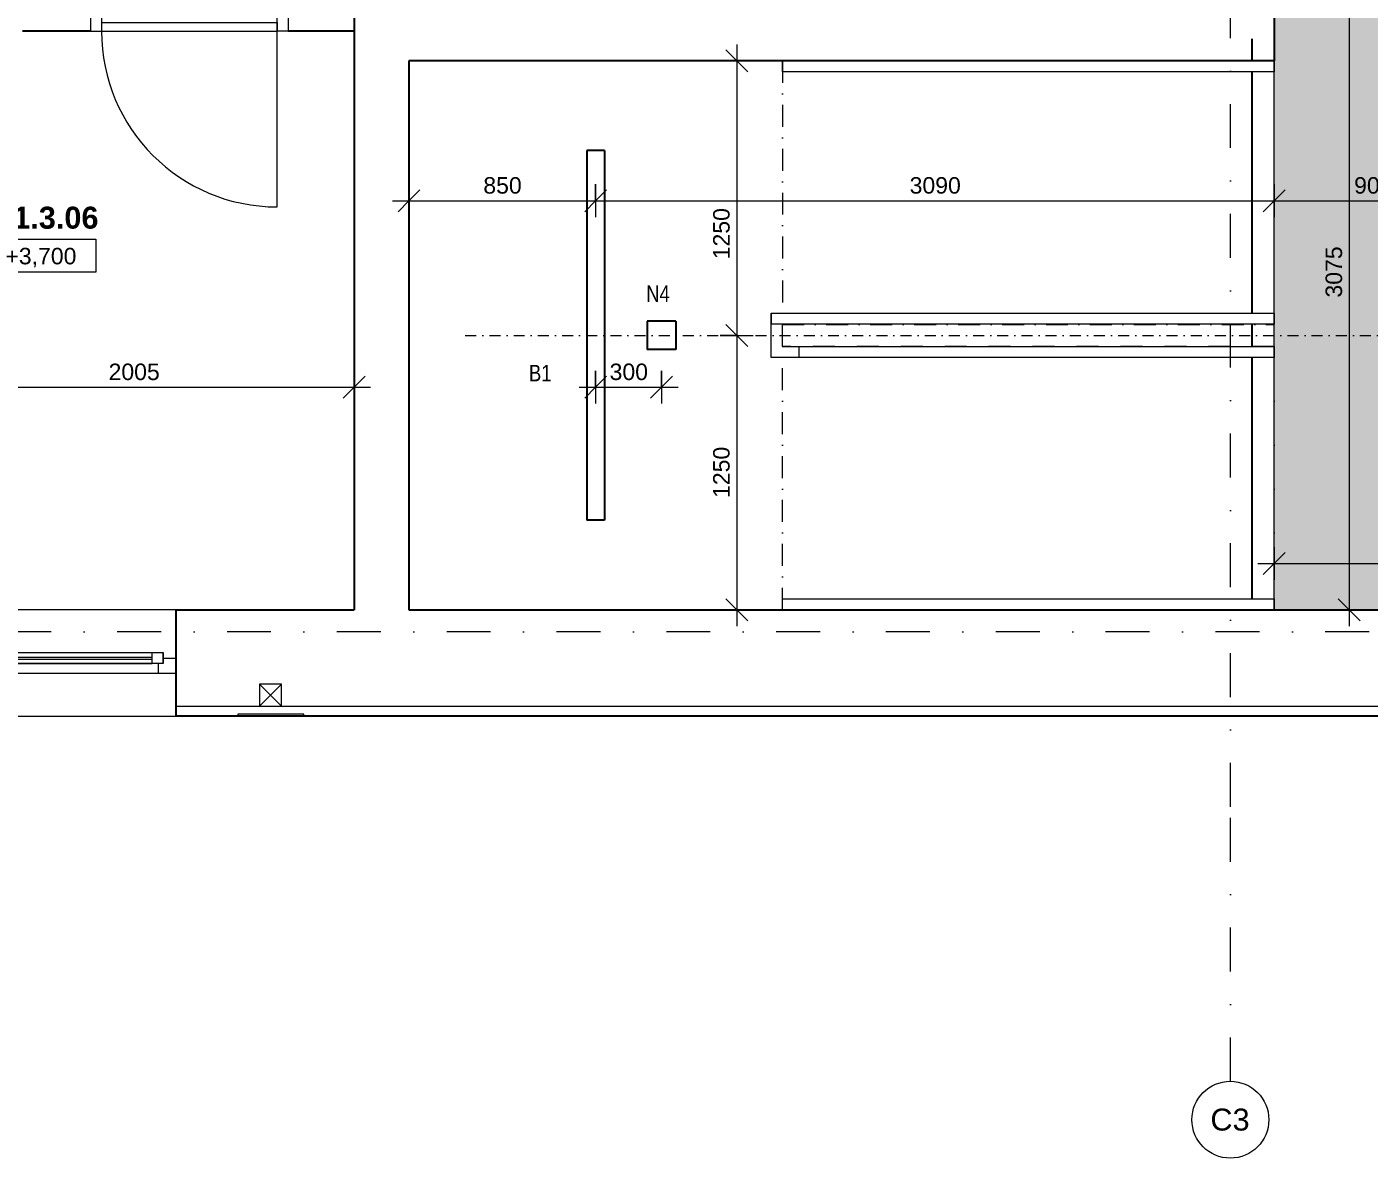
# Model space of a CAD drawing. Header units: millimetres. Extents: x -48113 to -1543, y -7799 to 11925.
# Drawn here: x -42315 to -36203, y -7799 to -2647 of the extents above; entities that cross this region are included whole.
import ezdxf

# ---------------------------------------------------------------- set-up
doc = ezdxf.new("R2010")
doc.units = ezdxf.units.MM
for name, pattern in [('ABMV_DashDot_2_2mm-S0_6mm', [110, 50, -30, 0, -30]), ('HA_DashDot_10mm-S3mm', [500, 200, -150, 0, -150]), ('HA_DashDot_2_2mm-S0_6mm', [110, 50, -30, 0, -30]), ('HA_DashDot_4mm-S1mm', [200, 100, -50, 0, -50])]:
    doc.linetypes.add(name, pattern=pattern)
for name, color, linetype, lineweight in [('-UNDERLAY_A-AREA-____-OTLN', 9, 'Continuous', 25), ('-UNDERLAY_A-FLOR-HRAL-OTLN', 9, 'Continuous', 9), ('-UNDERLAY_A-GENM-____-OTLN', 9, 'Continuous', 9), ('A-____-____-DIMS', 9, 'Continuous', 5), ('A-____-____-DIMS-50', 9, 'Continuous', 5), ('A-AREA-____-IDEN', 9, 'Continuous', 9), ('A-CLNG-____-OTLN', 9, 'Continuous', 9), ('A-CLNG-____-PATT', 9, 'Continuous', 9), ('A-DETL-____-OTLN', 9, 'Continuous', 25), ('A-DOOR-____-MCUT', 9, 'HA_DashDot_2_2mm-S0_6mm', 9), ('A-DOOR-____-OTLN', 9, 'Continuous', 9), ('A-DOOR-FRAM-OTLN', 9, 'Continuous', 9), ('A-GLAZ-____-MCUT', 9, 'Continuous', 5), ('A-GLAZ-____-OTLN', 9, 'Continuous', 5), ('A-WALL-____-MCUT', 9, 'Continuous', 25), ('A-WALL-____-OTLN', 9, 'Continuous', 9), ('E-LITE-EQPM-IDEN', 9, 'Continuous', 9), ('E-LITE-EQPM-OTLN', 9, 'Continuous', 9), ('G-____-____-DIMS', 9, 'Continuous', 5), ('I-WALL-____-MCUT', 9, 'Continuous', 25), ('M-HVAC-DUCT-OTLN', 9, 'Continuous', 9), ('S-GRID-____-IDEN', 9, 'Continuous', 9), ('S-GRID-____-OTLN', 9, 'Continuous', 5), ('S-STRS-____-MBND', 9, 'HA_DashDot_4mm-S1mm', 9)]:
    doc.layers.add(name, color=color, linetype=linetype, lineweight=lineweight)
doc.styles.add('Arial', font='arial.ttf', dxfattribs={"height": 100})
doc.styles.add('Arial_1', font='arial.ttf', dxfattribs={"height": 75})
doc.styles.add('Arial_2', font='arial.ttf', dxfattribs={"width": 0.8, "height": 75})
doc.styles.add('Arial_B', font='arialbd.ttf', dxfattribs={"height": 100})
doc.dimstyles.new('Inner_Dimensions', dxfattribs={"dimscale": 304.8, "dimtxt": 76.519455, "dimasz": 0.328084, "dimexe": 0.246063, "dimexo": 0.0625, "dimgap": 0.032808, "dimtad": 1, "dimdec": 0, "dimzin": 0, "dimdsep": 46, "dimtxsty": 'Arial_1', "dimblk1": 'OBLIQUE', "dimblk2": 'OBLIQUE', "dimsah": 1, "dimcen": 0.09, "dimdle": 0.246063, "dimazin": 0, "dimtfac": 1, "dimtdec": 4, "dimtix": 1, "dimtmove": 0, "dimatfit": 3, "dimfxl": 0.246063, "dimfxlon": 1, "dimtvp": 1, "dimtolj": 1, "dimtzin": 0, "dimlwd": 9, "dimlwe": 9, "dimarcsym": 2})
doc.dimstyles.new('Inner_Dimensions_1', dxfattribs={"dimscale": 304.8, "dimtxt": 76.519455, "dimasz": 0.328084, "dimexe": 0.246063, "dimexo": 0.0625, "dimgap": 0.032808, "dimtad": 1, "dimdec": 0, "dimzin": 0, "dimdsep": 46, "dimtxsty": 'Arial_1', "dimblk1": 'OBLIQUE', "dimblk2": 'OBLIQUE', "dimsah": 1, "dimcen": 0.09, "dimdle": 0.246063, "dimazin": 0, "dimtfac": 1, "dimtdec": 4, "dimtix": 1, "dimtmove": 2, "dimatfit": 3, "dimfxl": 0.246063, "dimfxlon": 1, "dimtvp": 1, "dimtolj": 1, "dimtzin": 0, "dimlwd": 9, "dimlwe": 9, "dimarcsym": 2})

# ---------------------------------------------------------------- blocks, each defined once
blk = doc.blocks.new('Top Rail Type - Top Rail_Internal_-1399463-DPS_1NP-C')
at = {"layer": '-UNDERLAY_A-FLOR-HRAL-OTLN'}
for p, q in [((-38925.3, -3951.4), (-38925.3, -4001.4)), ((-38925.3, -4001.4), (-38925.3, -3951.4)), ((-38925.3, -3951.4), (-36634.9, -3951.4)), ((-36634.9, -3951.4), (-36634.9, -4001.4)), ((-38925.3, -4027.2), (-38925.3, -4001.4)), ((-36634.9, -4001.4), (-38925.3, -4001.4)), ((-38925.3, -4152.2), (-38925.3, -4027.2)), ((-38875.3, -4001.4), (-38875.3, -4027.2)), ((-38875.3, -4027.2), (-38875.3, -4102.2)), ((-38800.3, -4152.2), (-38925.3, -4152.2)), ((-38875.3, -4102.2), (-38800.3, -4102.2)), ((-38800.3, -4102.2), (-36634.9, -4102.2)), ((-38800.3, -4102.2), (-38800.3, -4152.2)), ((-36634.9, -4152.2), (-38800.3, -4152.2)), ((-36634.9, -4102.2), (-36634.9, -4152.2))]:
    blk.add_line(p, q, dxfattribs=at)
blk = doc.blocks.new('Top Rail Type - Top Rail_Internal_-1399480-DPS_1NP-C')
at = {"layer": '-UNDERLAY_A-FLOR-HRAL-OTLN'}
for p, q in [((-38874.9, -5301.4), (-38874.9, -5251.4)), ((-38874.9, -5251.4), (-36634.9, -5251.4)), ((-36634.9, -5251.4), (-36634.9, -5301.4)), ((-36634.9, -5301.4), (-38874.9, -5301.4))]:
    blk.add_line(p, q, dxfattribs=at)
blk = doc.blocks.new('Top Rail Type - Top Rail_Internal_-1841441-DPS_1NP-C')
at = {"layer": '-UNDERLAY_A-FLOR-HRAL-OTLN'}
for p, q in [((-38874.9, -2852.2), (-38874.9, -2802.2)), ((-38874.9, -2802.2), (-36634.8, -2802.2)), ((-36634.8, -2802.2), (-36634.8, -2852.2)), ((-36634.8, -2852.2), (-38874.9, -2852.2))]:
    blk.add_line(p, q, dxfattribs=at)
blk = doc.blocks.new('TB_revizni dvirka 300x300 - TB_revizni dvirka 300x300-1843562-DPS_1NP-C')
at = {"layer": '-UNDERLAY_A-GENM-____-OTLN'}
for p, q in [((150, 10), (-150, 10)), ((-150, 10), (-150, 0)), ((-150, 0), (150, 0)), ((150, 0), (150, 10))]:
    blk.add_line(p, q, dxfattribs=at)
blk = doc.blocks.new('HA_WD_SinglePanel - 1000x1500-1662820-DPS_1NP-C')
at = {"layer": 'A-GLAZ-____-MCUT'}
for p, q in [((-500, 70), (-420, 70)), ((-420, 70), (-420, 25)), ((420, 25), (420, 70)), ((420, 70), (500, 70)), ((-440, 0), (-500, 0)), ((-440, -25), (-440, 25)), ((-440, 25), (-390, 25)), ((-390, 25), (-390, -25)), ((390, 5), (-390, 5)), ((390, -25), (390, 25)), ((390, 25), (440, 25)), ((440, 25), (440, -25)), ((500, 0), (440, 0)), ((-390, -25), (-440, -25)), ((390, -5), (-390, -5)), ((440, -25), (390, -25))]:
    blk.add_line(p, q, dxfattribs=at)
at = {"layer": 'A-GLAZ-____-OTLN'}
for p, q in [((-420, 70), (420, 70)), ((-440, 25), (-440, -25)), ((-440, 25), (440, 25)), ((390, 25), (-390, 25)), ((440, 25), (440, -25)), ((440, -25), (-440, -25)), ((390, -25), (-390, -25))]:
    blk.add_line(p, q, dxfattribs=at)
blk = doc.blocks.new('HA_LF_GenericSymbol_Linear - OS11 svitidlo 1683x80-1787645-DPS_1NP-C')
at = {"layer": 'E-LITE-EQPM-OTLN', "color": 11, "lineweight": 25}
for p, q in [((40, 841.5), (-40, 841.5)), ((-40, 841.5), (-40, -841.5)), ((40, 841.5), (40, -841.5)), ((40, -841.5), (-40, -841.5))]:
    blk.add_line(p, q, dxfattribs=at)
blk = doc.blocks.new('HA_DR_Single_Swing_Solid - In_BJ_800x2100-2040331-DPS_1NP-C')
at = {"layer": 'A-DOOR-____-MCUT'}
for p, q in [((-400, 57.5), (400, 57.5)), ((-400, -57.5), (400, -57.5))]:
    blk.add_line(p, q, dxfattribs=at)
at = {"layer": 'A-DOOR-____-OTLN'}
for p, q in [((-400, -17.5), (-400, -57.5)), ((-400, -17.5), (400, -17.5)), ((-400, -57.5), (400, -57.5)), ((400, -17.5), (400, -57.5))]:
    blk.add_line(p, q, dxfattribs=at)
at = {"layer": 'A-DOOR-____-OTLN', "lineweight": 5}
blk.add_line((400, -857.5), (400, -57.5), dxfattribs=at)
blk.add_arc((400, -57.5), 800, 180, 270, dxfattribs=at)
at = {"layer": 'A-DOOR-FRAM-OTLN'}
for p, q in [((-400, 57.5), (-450, 57.5)), ((-450, 57.5), (-450, -57.5)), ((400, 57.5), (-400, 57.5)), ((-400, 57.5), (-400, -57.5)), ((400, -57.5), (400, 57.5)), ((400, 57.5), (450, 57.5)), ((450, 57.5), (450, -57.5)), ((-450, -57.5), (-400, -57.5)), ((450, -57.5), (400, -57.5))]:
    blk.add_line(p, q, dxfattribs=at)
blk = doc.blocks.new('HA_LF_N4 - svitidlo 130x130-1853766-DPS_1NP-C')
at = {"layer": 'E-LITE-EQPM-OTLN', "color": 11, "lineweight": 25}
for p, q in [((65, 65), (-65, 65)), ((-65, 65), (-65, -65)), ((65, 65), (65, -65)), ((65, -65), (-65, -65))]:
    blk.add_line(p, q, dxfattribs=at)
blk = doc.blocks.new('Grid - Radius 3_5mm-353793-DPS_1NP-C')
at = {"layer": 'S-GRID-____-IDEN'}
blk.add_circle((0, 0), 3.5, dxfattribs=at)
blk = doc.blocks.new('DIMBLOCK16-DPS_1NP-C')
at = {"layer": 'A-____-____-DIMS-50', "lineweight": 9, "transparency": 16777216}
for p, q in [((-42829.9, -4212.8), (-42829.9, -4362.8)), ((-42829.9, -4287.8), (-42829.9, -4212.8)), ((-40824.9, -4212.8), (-40824.9, -4362.8)), ((-40824.9, -4287.8), (-40824.9, -4212.8)), ((-42829.9, -4287.8), (-42779.9, -4237.8)), ((-40824.9, -4287.8), (-40774.9, -4237.8)), ((-42829.9, -4287.8), (-42879.9, -4337.8)), ((-42829.9, -4287.8), (-40749.9, -4287.8)), ((-40824.9, -4287.8), (-40874.9, -4337.8))]:
    blk.add_line(p, q, dxfattribs=at)
at = {"layer": 'A-____-____-DIMS-50', "color": 0, "lineweight": 9, "transparency": 16777216, "insert": (-41942.8, -4180.4), "char_height": 75, "width": 276.883, "attachment_point": 1, "line_spacing_factor": 0.941778, "style": 'Arial_1'}
blk.add_mtext('2005', dxfattribs=at)
blk = doc.blocks.new('_Oblique')
at = {"color": 0, "linetype": 'ByBlock', "lineweight": -2}
blk.add_line((-0.5, -0.5), (0.5, 0.5), dxfattribs=at)
blk = doc.blocks.new('DIMBLOCK75-DPS_1NP-C')
at = {"layer": 'A-____-____-DIMS-50', "lineweight": 9, "transparency": 16777216}
for p, q in [((-36634.9, -3363.7), (-36634.9, -3513.7)), ((-36634.9, -3438.7), (-36634.9, -3363.7)), ((-36634.9, -3438.7), (-36584.9, -3388.7)), ((-35734.9, -3363.7), (-35734.9, -3513.7)), ((-35734.9, -3438.7), (-35734.9, -3363.7)), ((-35734.9, -3438.7), (-35684.9, -3388.7)), ((-36709.9, -3438.7), (-35734.9, -3438.7)), ((-36634.9, -3438.7), (-36684.9, -3488.7)), ((-35734.9, -3438.7), (-35784.9, -3488.7))]:
    blk.add_line(p, q, dxfattribs=at)
at = {"layer": 'A-____-____-DIMS-50', "color": 0, "lineweight": 9, "transparency": 16777216, "insert": (-36271.4, -3331.3), "char_height": 75, "width": 207.662, "attachment_point": 1, "line_spacing_factor": 0.941778, "style": 'Arial_1'}
blk.add_mtext('900', dxfattribs=at)
blk = doc.blocks.new('DIMBLOCK85-DPS_1NP-C')
at = {"layer": 'A-____-____-DIMS-50', "lineweight": 9, "transparency": 16777216}
for p, q in [((-40574.9, -3363.7), (-40574.9, -3513.7)), ((-40574.9, -3438.7), (-40574.9, -3363.7)), ((-40574.9, -3438.7), (-40524.9, -3388.7)), ((-39724.9, -3363.7), (-39724.9, -3513.7)), ((-39724.9, -3438.7), (-39724.9, -3363.7)), ((-39724.9, -3438.7), (-39674.9, -3388.7)), ((-40649.9, -3438.7), (-39724.9, -3438.7)), ((-40574.9, -3438.7), (-40624.9, -3488.7)), ((-39724.9, -3438.7), (-39774.9, -3488.7))]:
    blk.add_line(p, q, dxfattribs=at)
at = {"layer": 'A-____-____-DIMS-50', "color": 0, "lineweight": 9, "transparency": 16777216, "insert": (-40236.4, -3331.3), "char_height": 75, "width": 207.662, "attachment_point": 1, "line_spacing_factor": 0.941778, "style": 'Arial_1'}
blk.add_mtext('850', dxfattribs=at)
blk = doc.blocks.new('DIMBLOCK86-DPS_1NP-C')
at = {"layer": 'A-____-____-DIMS-50', "lineweight": 9, "transparency": 16777216}
for p, q in [((-39724.9, -3363.7), (-39724.9, -3513.7)), ((-39724.9, -3438.7), (-39724.9, -3363.7)), ((-39724.9, -3438.7), (-39674.9, -3388.7)), ((-36634.9, -3363.7), (-36634.9, -3513.7)), ((-36634.9, -3438.7), (-36634.9, -3363.7)), ((-36634.9, -3438.7), (-36584.9, -3388.7)), ((-39724.9, -3438.7), (-39774.9, -3488.7)), ((-39724.9, -3438.7), (-36559.9, -3438.7)), ((-36634.9, -3438.7), (-36684.9, -3488.7))]:
    blk.add_line(p, q, dxfattribs=at)
at = {"layer": 'A-____-____-DIMS-50', "color": 0, "lineweight": 9, "transparency": 16777216, "insert": (-38295.3, -3331.3), "char_height": 75, "width": 276.883, "attachment_point": 1, "line_spacing_factor": 0.941778, "style": 'Arial_1'}
blk.add_mtext('3090', dxfattribs=at)
blk = doc.blocks.new('DIMBLOCK87-DPS_1NP-C')
at = {"layer": 'A-____-____-DIMS-50', "lineweight": 9, "transparency": 16777216}
for p, q in [((-39082.5, -2726.8), (-39082.5, -4051.8)), ((-39007.5, -2801.8), (-39157.5, -2801.8)), ((-39082.5, -2801.8), (-39132.5, -2751.8)), ((-39082.5, -2801.8), (-39032.5, -2851.8)), ((-39082.5, -2801.8), (-39007.5, -2801.8)), ((-39082.5, -4051.8), (-39132.5, -4001.8)), ((-39157.5, -4051.8), (-39007.5, -4051.8)), ((-39082.5, -4051.8), (-39157.5, -4051.8)), ((-39082.5, -4051.8), (-39032.5, -4101.8))]:
    blk.add_line(p, q, dxfattribs=at)
at = {"layer": 'A-____-____-DIMS-50', "color": 0, "lineweight": 9, "transparency": 16777216, "insert": (-39189.9, -3705.3), "char_height": 75, "width": 276.883, "attachment_point": 1, "rotation": 90, "line_spacing_factor": 0.941778, "style": 'Arial_1'}
blk.add_mtext('1250', dxfattribs=at)
blk = doc.blocks.new('DIMBLOCK88-DPS_1NP-C')
at = {"layer": 'A-____-____-DIMS-50', "lineweight": 9, "transparency": 16777216}
for p, q in [((-39082.5, -4051.8), (-39132.5, -4001.8)), ((-39157.5, -4051.8), (-39007.5, -4051.8)), ((-39082.5, -4051.8), (-39157.5, -4051.8)), ((-39082.5, -4051.8), (-39082.5, -5376.8)), ((-39082.5, -4051.8), (-39032.5, -4101.8)), ((-39082.5, -5301.8), (-39132.5, -5251.8)), ((-39007.5, -5301.8), (-39157.5, -5301.8)), ((-39082.5, -5301.8), (-39032.5, -5351.8)), ((-39082.5, -5301.8), (-39007.5, -5301.8))]:
    blk.add_line(p, q, dxfattribs=at)
at = {"layer": 'A-____-____-DIMS-50', "color": 0, "lineweight": 9, "transparency": 16777216, "insert": (-39189.9, -4792.2), "char_height": 75, "width": 276.883, "attachment_point": 1, "rotation": 90, "line_spacing_factor": 0.941778, "style": 'Arial_1'}
blk.add_mtext('1250', dxfattribs=at)
blk = doc.blocks.new('DIMBLOCK138-DPS_1NP-C')
at = {"layer": 'A-____-____-DIMS-50', "lineweight": 9, "transparency": 16777216}
for p, q in [((-39724.9, -4212.8), (-39724.9, -4362.8)), ((-39724.9, -4287.8), (-39724.9, -4212.8)), ((-39424.9, -4212.8), (-39424.9, -4362.8)), ((-39424.9, -4287.8), (-39424.9, -4212.8)), ((-39724.9, -4287.8), (-39674.9, -4237.8)), ((-39424.9, -4287.8), (-39374.9, -4237.8)), ((-39799.9, -4287.8), (-39349.9, -4287.8)), ((-39724.9, -4287.8), (-39774.9, -4337.8)), ((-39424.9, -4287.8), (-39474.9, -4337.8))]:
    blk.add_line(p, q, dxfattribs=at)
at = {"layer": 'A-____-____-DIMS-50', "color": 0, "lineweight": 9, "transparency": 16777216, "insert": (-39661.4, -4180.4), "char_height": 75, "width": 207.662, "attachment_point": 1, "line_spacing_factor": 0.941778, "style": 'Arial_1'}
blk.add_mtext('300', dxfattribs=at)
blk = doc.blocks.new('DIMBLOCK156-DPS_1NP-C')
at = {"layer": 'A-____-____-DIMS-50', "lineweight": 9, "transparency": 16777216}
for p, q in [((-36293.9, -2226.8), (-36343.9, -2176.8)), ((-36368.9, -2226.8), (-36218.9, -2226.8)), ((-36293.9, -2226.8), (-36368.9, -2226.8)), ((-36293.9, -2226.8), (-36293.9, -5376.8)), ((-36293.9, -2226.8), (-36243.9, -2276.8)), ((-36293.9, -5301.8), (-36343.9, -5251.8)), ((-36218.9, -5301.8), (-36368.9, -5301.8)), ((-36293.9, -5301.8), (-36243.9, -5351.8)), ((-36293.9, -5301.8), (-36218.9, -5301.8))]:
    blk.add_line(p, q, dxfattribs=at)
at = {"layer": 'A-____-____-DIMS-50', "color": 0, "lineweight": 9, "transparency": 16777216, "insert": (-36401.3, -3879.7), "char_height": 75, "width": 276.883, "attachment_point": 1, "rotation": 90, "line_spacing_factor": 0.941778, "style": 'Arial_1'}
blk.add_mtext('3075', dxfattribs=at)
blk = doc.blocks.new('DIMBLOCK161-DPS_1NP-C')
at = {"layer": 'A-____-____-DIMS-50', "lineweight": 9, "transparency": 16777216}
for p, q in [((-36634.9, -5015.8), (-36634.9, -5165.8)), ((-36634.9, -5090.8), (-36634.9, -5015.8)), ((-36634.9, -5090.8), (-36584.9, -5040.8)), ((-34834.9, -5015.8), (-34834.9, -5165.8)), ((-34834.9, -5090.8), (-34834.9, -5015.8)), ((-34834.9, -5090.8), (-34784.9, -5040.8)), ((-36709.9, -5090.8), (-34759.9, -5090.8)), ((-36634.9, -5090.8), (-36684.9, -5140.8)), ((-34834.9, -5090.8), (-34884.9, -5140.8))]:
    blk.add_line(p, q, dxfattribs=at)
at = {"layer": 'A-____-____-DIMS-50', "color": 0, "lineweight": 9, "transparency": 16777216, "insert": (-35850.3, -4983.4), "char_height": 75, "width": 276.883, "attachment_point": 1, "line_spacing_factor": 0.941778, "style": 'Arial_1'}
blk.add_mtext('1800', dxfattribs=at)
blk = doc.blocks.new('Spot Elevations - Generic-448778-DPS_1NP-C')
at = {"layer": 'G-____-____-DIMS', "lineweight": 9}
for p, q in [((-5, 0), (-5, 3)), ((-5, 3), (5, 3)), ((5, 3), (5, 0)), ((5, 0), (-5, 0))]:
    blk.add_line(p, q, dxfattribs=at)

msp = doc.modelspace()

# ---------------------------------------------------------------- hatches: boundary and pattern name
at = {"layer": 'A-CLNG-____-PATT', "lineweight": 5}
msp.add_hatch(color=256, dxfattribs=at).paths.add_polyline_path([(-35134.9, -5301.8), (-34834.9, -5301.8), (-34834.9, -2226.8), (-30084.9, -2226.8), (-30084.9, -726.8), (-40224.9, -726.8), (-40224.9, -2226.8), (-39304.9, -2226.8), (-39304.9, -2218.8), (-39282.4, -2218.8), (-39282.4, -2184.3), (-39369.9, -2184), (-39369.9, -2169.3), (-39267.4, -2169.5), (-39267.4, -2218.8), (-39244.9, -2218.8), (-39244.9, -2226.8), (-36634.9, -2226.8), (-36634.9, -5301.8), (-35442.1, -5301.8)])

# ---------------------------------------------------------------- linework, layer by layer
at = {"layer": '-UNDERLAY_A-AREA-____-OTLN'}
for p, q in [((-36734.9, -2802.2), (-36734.9, -2701.8)), ((-36734.9, -3951.4), (-36734.9, -2852.2)), ((-36734.9, -4102.2), (-36734.9, -4001.4)), ((-36734.9, -5251.4), (-36734.9, -4152.2))]:
    msp.add_line(p, q, dxfattribs=at)
at = {"layer": 'A-CLNG-____-OTLN'}
msp.add_line((-36634.9, -5301.8), (-36634.9, -2801.8), dxfattribs=at)
at = {"layer": 'A-DETL-____-OTLN', "linetype": 'ABMV_DashDot_2_2mm-S0_6mm', "lineweight": 5}
msp.add_line((-40318.4, -4051.8), (-35018.4, -4051.8), dxfattribs=at)
at = {"layer": 'A-WALL-____-MCUT'}
for p, q in [((-41634.9, -5301.8), (-40824.9, -5301.8)), ((-41634.9, -5786.8), (-41634.9, -5301.8)), ((-40574.9, -5301.8), (-36134.9, -5301.8)), ((-36134.9, -5786.8), (-41634.9, -5786.8))]:
    msp.add_line(p, q, dxfattribs=at)
at = {"layer": 'A-WALL-____-OTLN'}
for p, q in [((-41634.9, -5301.8), (-42634.9, -5301.8)), ((-36134.9, -5741.8), (-41634.9, -5741.8)), ((-42634.9, -5786.8), (-41634.9, -5786.8))]:
    msp.add_line(p, q, dxfattribs=at)
at = {"layer": 'I-WALL-____-MCUT'}
for p, q in [((-36634.9, -2226.8), (-36634.9, -2801.8)), ((-40824.9, -2551.8), (-40824.9, -5301.8)), ((-42024.9, -2666.8), (-42334.9, -2666.8)), ((-40824.9, -2666.8), (-41124.9, -2666.8)), ((-40574.9, -2801.8), (-40574.9, -5301.8)), ((-36634.9, -2801.8), (-40574.9, -2801.8))]:
    msp.add_line(p, q, dxfattribs=at)
at = {"layer": 'M-HVAC-DUCT-OTLN', "lineweight": 5}
for p, q in [((-41154.9, -5740.1), (-41254.9, -5640.1)), ((-41154.9, -5640.1), (-41254.9, -5740.1)), ((-41154.9, -5640.1), (-41254.9, -5640.1)), ((-41254.9, -5640.1), (-41254.9, -5740.1)), ((-41154.9, -5740.1), (-41154.9, -5640.1)), ((-41254.9, -5740.1), (-41154.9, -5740.1))]:
    msp.add_line(p, q, dxfattribs=at)
at = {"layer": 'S-GRID-____-OTLN', "linetype": 'HA_DashDot_10mm-S3mm', "lineweight": 9}
for p, q in [((-36834.9, -6198.9), (-36834.9, 10325.3)), ((-22199.7, -5401.8), (-46512.7, -5401.8)), ((-36834.9, -7448.9), (-36834.9, -6198.9))]:
    msp.add_line(p, q, dxfattribs=at)
at = {"layer": 'S-STRS-____-MBND'}
for p, q in [((-38874.9, -2801.8), (-38874.9, -4001.8)), ((-38874.9, -4101.8), (-38874.9, -4001.8)), ((-38874.9, -4001.8), (-36634.9, -4001.8)), ((-38874.9, -5301.8), (-38874.9, -4101.8)), ((-36634.9, -4101.8), (-38874.9, -4101.8)), ((-36634.9, -5301.8), (-36634.9, -4101.8)), ((-36634.9, -5301.8), (-38754.9, -5301.8))]:
    msp.add_line(p, q, dxfattribs=at)

# ---------------------------------------------------------------- block references
at = {"layer": '-UNDERLAY_A-FLOR-HRAL-OTLN'}
for name in ['Top Rail Type - Top Rail_Internal_-1841441-DPS_1NP-C', 'Top Rail Type - Top Rail_Internal_-1399463-DPS_1NP-C', 'Top Rail Type - Top Rail_Internal_-1399480-DPS_1NP-C']:
    msp.add_blockref(name, (0, 0), dxfattribs=at)
at = {"layer": '-UNDERLAY_A-GENM-____-OTLN'}
msp.add_blockref('TB_revizni dvirka 300x300 - TB_revizni dvirka 300x300-1843562-DPS_1NP-C', (-41204.4, -5786.8), dxfattribs=at)
at = {"layer": 'A-DOOR-____-OTLN'}
msp.add_blockref('HA_DR_Single_Swing_Solid - In_BJ_800x2100-2040331-DPS_1NP-C', (-41574.9, -2609.3), dxfattribs=at)
at = {"layer": 'A-GLAZ-____-OTLN', "rotation": 180}
msp.add_blockref('HA_WD_SinglePanel - 1000x1500-1662820-DPS_1NP-C', (-42134.9, -5521.8), dxfattribs=at)
at = {"layer": 'E-LITE-EQPM-OTLN', "color": 11, "lineweight": 25}
for name, p in [('HA_LF_GenericSymbol_Linear - OS11 svitidlo 1683x80-1787645-DPS_1NP-C', (-39724.9, -4051.8)), ('HA_LF_N4 - svitidlo 130x130-1853766-DPS_1NP-C', (-39424.9, -4051.8))]:
    msp.add_blockref(name, p, dxfattribs=at)
at = {"layer": 'G-____-____-DIMS', "lineweight": 9, "xscale": 49.99999999999998, "yscale": 49.99999999999998, "zscale": 49.99999999999998}
msp.add_blockref('Spot Elevations - Generic-448778-DPS_1NP-C', (-42251.4, -3764.2), dxfattribs=at)
at = {"layer": 'S-GRID-____-IDEN', "xscale": 49.99999999999998, "yscale": 49.99999999999998, "zscale": 49.99999999999998}
msp.add_blockref('Grid - Radius 3_5mm-353793-DPS_1NP-C', (-36834.9, -7623.9), dxfattribs=at)

# ---------------------------------------------------------------- texts
at = {"layer": 'A-AREA-____-IDEN', "lineweight": 5, "insert": (-42516.7, -3465.8), "char_height": 100, "width": 653.375, "attachment_point": 1, "style": 'Arial_B'}
msp.add_mtext('C.1.3.06', dxfattribs=at)
at = {"layer": 'E-LITE-EQPM-IDEN', "lineweight": 5, "char_height": 75, "attachment_point": 1, "style": 'Arial_2'}
for s, insert, width in [('N4', (-39494.8, -3824.4), 131.477), ('B1', (-40028.5, -4186.1), 125.063)]:
    msp.add_mtext(s, dxfattribs=dict(at, insert=insert, width=width))
at = {"layer": 'S-GRID-____-IDEN', "lineweight": 5, "insert": (-36925.8, -7573.2), "char_height": 100, "width": 220.464, "attachment_point": 1, "style": 'Arial'}
msp.add_mtext('C3', dxfattribs=at)

# ---------------------------------------------------------------- dimensions: what is measured, and where the dimension line sits
at = {"layer": 'A-____-____-DIMS', "lineweight": 9}
for base, p1, p2, override, picture, middle in [((-36293.9, -5301.8), (-36368.9, -2226.8), (-36218.9, -5301.8), {"dimpost": '<>', "dimfxl": 3078.656363}, 'DIMBLOCK156-DPS_1NP-C', (-36342.2, -3764.3)), ((-39082.5, -5301.8), (-39157.5, -4051.8), (-39007.5, -5301.8), {"dimpost": '<>', "dimfxl": 1258.967831}, 'DIMBLOCK88-DPS_1NP-C', (-39130.8, -4676.8))]:
    dim = msp.add_linear_dim(base=base, p1=p1, p2=p2, angle=90, dimstyle='Inner_Dimensions', override=override, dxfattribs=at)
    dim.commit()
    dim.dimension.update_dxf_attribs({"geometry": picture, "text_midpoint": middle})
dim = msp.add_linear_dim(base=(-39082.5, -4051.8), p1=(-39007.5, -2801.8), p2=(-39157.5, -4051.8), angle=90, dimstyle='Inner_Dimensions_1', override={"dimpost": '<>', "dimfxl": 1258.967831}, dxfattribs=at)
dim.commit()
dim.dimension.update_dxf_attribs({"geometry": 'DIMBLOCK87-DPS_1NP-C', "text_midpoint": (-39139.9, -3566.8), "dimtype": 160, "text_rotation": 90})
for base, p1, p2, override, picture, middle in [((-39724.9, -3438.7), (-40574.9, -3363.7), (-39724.9, -3363.7), {"dimpost": '<>', "dimfxl": 850}, 'DIMBLOCK85-DPS_1NP-C', (-40149.9, -3390.4)), ((-36634.9, -3438.7), (-39724.9, -3363.7), (-36634.9, -3363.7), {"dimpost": '<>', "dimfxl": 3090}, 'DIMBLOCK86-DPS_1NP-C', (-38179.9, -3390.4)), ((-35734.9, -3438.7), (-36634.9, -3363.7), (-35734.9, -3363.7), {"dimpost": '<>', "dimfxl": 900}, 'DIMBLOCK75-DPS_1NP-C', (-36184.9, -3390.4)), ((-40824.9, -4287.8), (-42829.9, -4212.8), (-40824.9, -4212.8), {"dimpost": '<>', "dimfxl": 2005}, 'DIMBLOCK16-DPS_1NP-C', (-41827.4, -4239.5)), ((-39424.9, -4287.8), (-39724.9, -4212.8), (-39424.9, -4212.8), {"dimpost": '<>', "dimfxl": 300}, 'DIMBLOCK138-DPS_1NP-C', (-39574.9, -4239.5)), ((-34834.9, -5090.8), (-36634.9, -5015.8), (-34834.9, -5015.8), {"dimpost": '<>', "dimfxl": 1800}, 'DIMBLOCK161-DPS_1NP-C', (-35734.9, -5042.5))]:
    dim = msp.add_linear_dim(base=base, p1=p1, p2=p2, dimstyle='Inner_Dimensions', override=override, dxfattribs=at)
    dim.commit()
    dim.dimension.update_dxf_attribs({"geometry": picture, "text_midpoint": middle})

# ---------------------------------------------------------------- next in the draw order: texts
at = {"layer": 'G-____-____-DIMS', "lineweight": 9, "insert": (-42412.5, -3653.3), "char_height": 75, "width": 386.567, "attachment_point": 1, "line_spacing_factor": 0.941778, "style": 'Arial_1', "bg_fill": 3, "box_fill_scale": 1.25, "bg_fill_color": 256, "bg_fill_true_color": 13158600, "bg_fill_transparency": 0}
msp.add_mtext('+3,700', dxfattribs=at)

doc.saveas('drawing.dxf')
